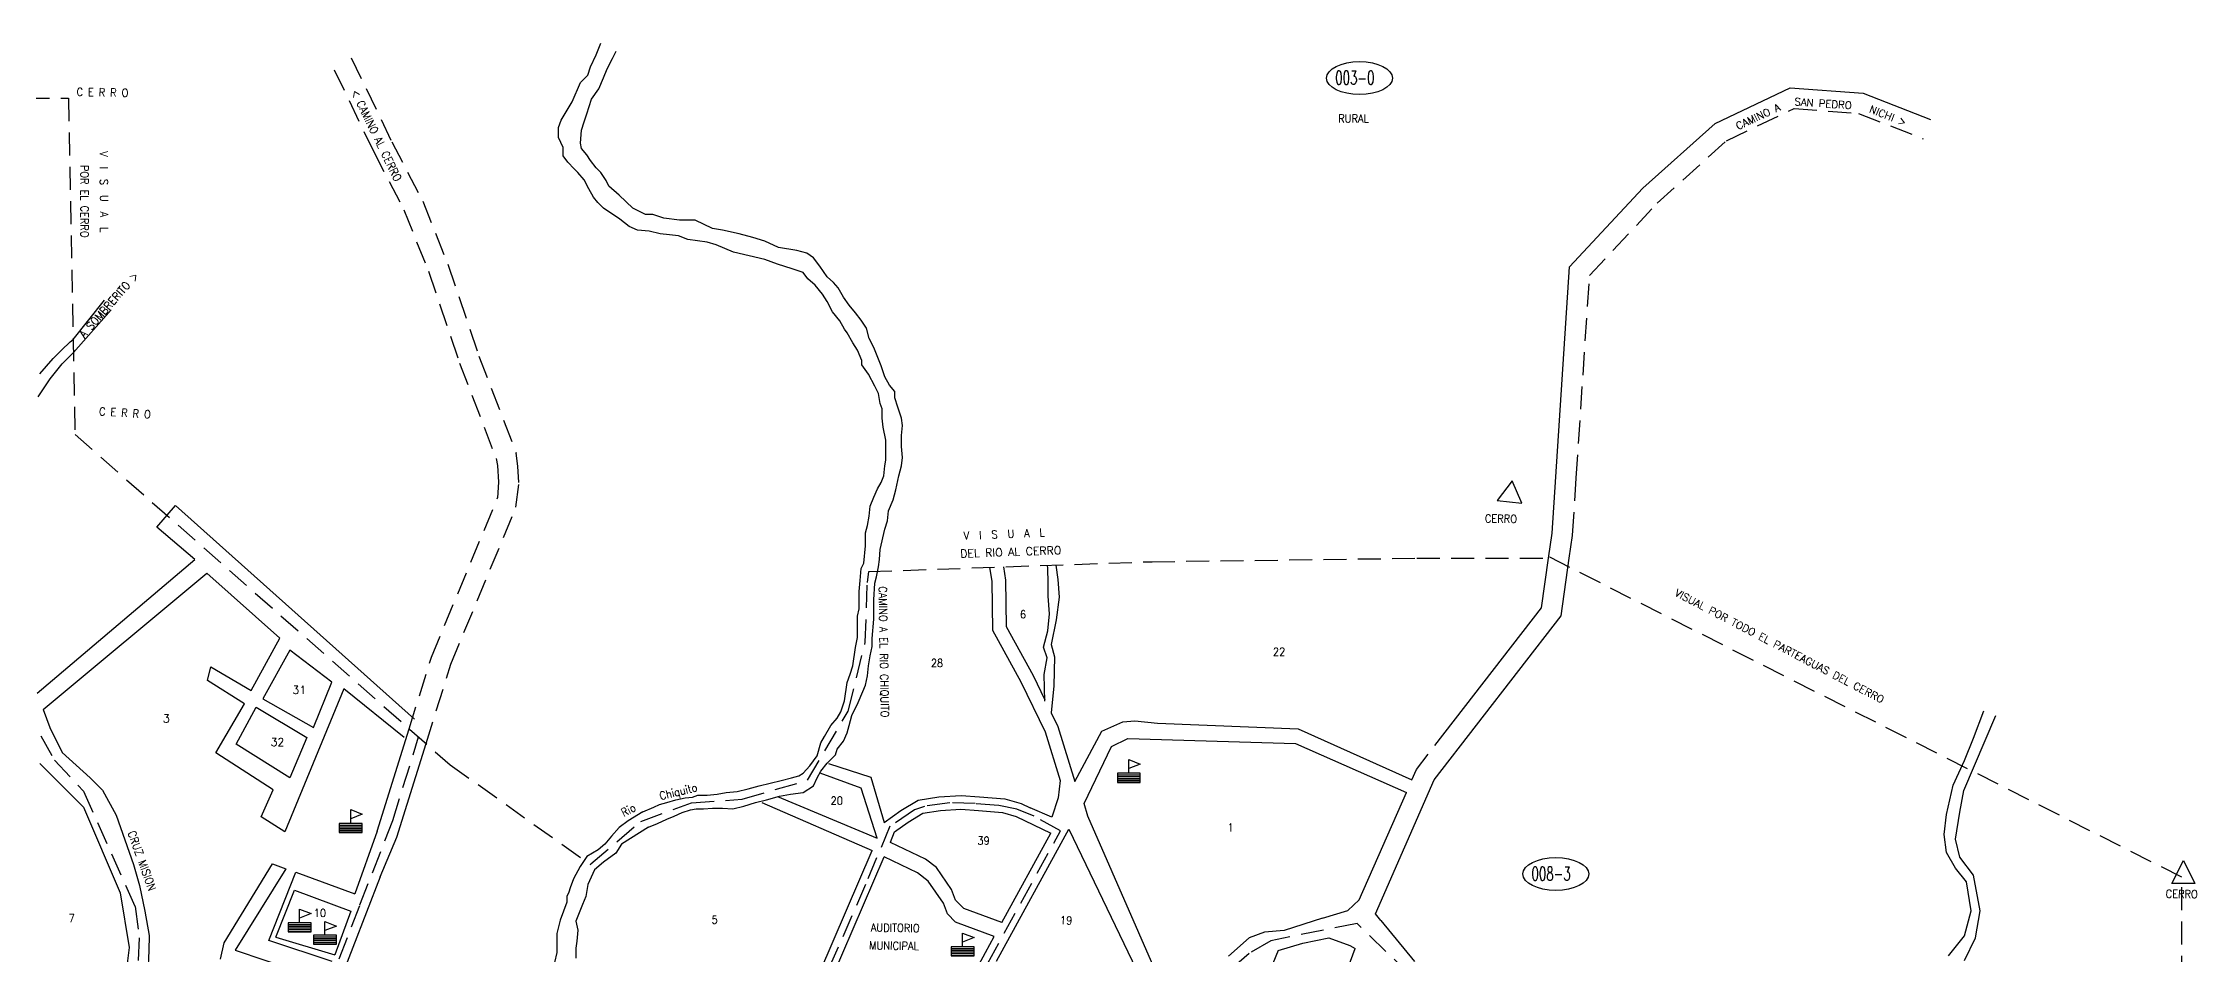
# Model space of a CAD drawing. Extents: x 518814 to 522207, y 1829203 to 1831578.
# Drawn here: x 520107 to 521991, y 1830666 to 1831464 of the extents above; entities that cross this region are included whole.
import ezdxf

# ---------------------------------------------------------------- set-up
doc = ezdxf.new("R2010")
doc.units = 0
doc.header["$LTSCALE"] = 80
doc.header["$MEASUREMENT"] = 0
doc.linetypes.add('HIDDEN', pattern=[0.375, 0.25, -0.125])
doc.layers.get('0').update_dxf_attribs({"linetype": 'CONTINUOUS'})
for name, color, linetype in [('4', 9, 'CONTINUOUS'), ('6', 10, 'HIDDEN'), ('9', 5, 'CONTINUOUS'), ('A', 3, 'CONTINUOUS'), ('C', 1, 'CONTINUOUS'), ('D', 6, 'CONTINUOUS'), ('F', 15, 'CONTINUOUS')]:
    doc.layers.add(name, color=color, linetype=linetype)
doc.styles.add('ROMANS', font='romans', dxfattribs={"height": 7})

# ---------------------------------------------------------------- blocks, each defined once
blk = doc.blocks.new('ELL')
blk.add_circle((0, 0), 1)
blk = doc.blocks.new('ESC')
for p, q in [((0, -2), (0, 10)), ((0, 10), (10, 6)), ((10, 6), (0, 2)), ((-10, -3.5), (10, -3.5)), ((-10, -5), (10, -5)), ((-10, -6.5), (10, -6.5)), ((-10, -8), (10, -8)), ((-10, -9.5), (10, -9.5))]:
    blk.add_line(p, q)
blk.add_lwpolyline([(-10, -2), (-10, -10), (10, -10), (10, -2)], close=True)

msp = doc.modelspace()

# ---------------------------------------------------------------- linework, layer by layer
at = {"layer": '4', "color": 9, "linetype": 'HIDDEN'}
for p, q in [((520129.101531, 1831415.20578), (520134.825515, 1831121.188691)), ((520134.825515, 1831121.188691), (520462.827055, 1830832.072736)), ((520829.096513, 1831001.098338), (521076.742273, 1831009.773236)), ((521076.742273, 1831009.773236), (521308.46851, 1831012.784571)), ((521308.46851, 1831012.784571), (521426.156898, 1831012.784571)), ((520090.168047, 1830883.709732), (520116.80034, 1830836.084881)), ((520116.80034, 1830836.084881), (520142.283416, 1830808.954089)), ((520462.827055, 1830832.072736), (520585.564721, 1830744.809221)), ((520187.373989, 1830708.184739), (520142.283416, 1830808.954089))]:
    msp.add_line(p, q, dxfattribs=at)
at = {"layer": '4', "linetype": 'HIDDEN'}
for p, q in [((521256.122426, 1830693.227467), (521180.740057, 1830678.13791)), ((521302.938845, 1830647.958798), (521256.122426, 1830693.227467)), ((521180.740057, 1830678.13791), (521161.69609, 1830667.01929))]:
    msp.add_line(p, q, dxfattribs=at)
for points in [[(519492.488565, 1831419.224933), (520129.101531, 1831415.20578)], [(520585.564721, 1830744.809221), (520585.791889, 1830745.319991), (520629.660792, 1830782.484397), (520673.820503, 1830798.765124), (520718.16197, 1830801.993552), (520775.37398, 1830818.456035), (520811.084344, 1830879.005526), (520825.911029, 1830939.264209), (520827.794468, 1830991.509758), (520829.096513, 1831001.098338)], [(520277.599989, 1830462.961071), (520355.247104, 1830634.178391), (520383.991013, 1830709.517459), (520412.780169, 1830783.428363), (520435.221978, 1830856.405147)], [(521161.69609, 1830667.01929), (521136.291994, 1830644.823246), (521113.280534, 1830633.704625), (521095.823564, 1830628.145315), (521077.573096, 1830626.556941), (521058.529129, 1830585.259207), (521002.190727, 1830604.3197), (520933.156346, 1830658.324428), (520996.636236, 1830774.275756), (520973.624776, 1830786.982751), (520958.548302, 1830793.336248), (520942.751168, 1830796.4718), (520922.120204, 1830798.060174), (520899.902243, 1830798.854362), (520877.684281, 1830795.677613), (520868.955796, 1830792.500864), (520847.531333, 1830778.205495), (520826.106871, 1830727.377515), (520772.942463, 1830605.07269), (520727.557938, 1830498.166039)], [(520187.373989, 1830708.184739), (520190.9962, 1830680.751633), (520189.627443, 1830656.095211), (520185.52117, 1830623.219981), (520184.152412, 1830610.89177), (520206.052533, 1830495.828467), (520210.158806, 1830462.953238), (520221.108866, 1830486.239858), (520277.599989, 1830462.961071)]]:
    msp.add_lwpolyline(points, dxfattribs=at)
at = {"layer": '4', "color": 9, "linetype": 'HIDDEN'}
msp.add_lwpolyline([(521977.404426, 1829864.827795), (521977.404426, 1830733.693809), (521424.59756, 1831013.574047)], dxfattribs=at)
at = {"layer": '6', "linetype": 'HIDDEN'}
for p, q in [((520361.351, 1831440.251), (520395.749, 1831369.018)), ((520376.303, 1831450.682), (520411.844, 1831377.08)), ((521579.31, 1831378.15), (521638.231, 1831406.155)), ((521638.231, 1831406.155), (521694.609, 1831402.042)), ((521694.609, 1831402.042), (521751.094, 1831379.848)), ((520395.749, 1831369.018), (520422.441, 1831317.603)), ((520411.844, 1831377.08), (520438.83, 1831325.1)), ((521518.687, 1831323.596), (521579.31, 1831378.15)), ((520422.441, 1831317.603), (520443.857, 1831263.855)), ((520438.83, 1831325.1), (520460.751, 1831270.084)), ((521459.404, 1831260.097), (521518.687, 1831323.596)), ((520443.857, 1831263.855), (520471.112, 1831183.562)), ((520460.751, 1831270.084), (520488.045, 1831189.677)), ((521447.813621, 1831083.275588), (521459.404, 1831260.097)), ((520471.112, 1831183.562), (520503.072864, 1831100.15281)), ((520488.045, 1831189.677), (520520.609, 1831104.694)), ((521444.518, 1831032.998), (521447.813621, 1831083.275588)), ((520446.454, 1830926.179), (520504.402378, 1831065.679635)), ((520463.395, 1830920.041), (520520.457387, 1831057.406747)), ((521441.695866, 1831012.784571), (521444.518, 1831032.998)), ((520427.014206, 1830863.639863), (520446.454, 1830926.179)), ((520441.809723, 1830850.598399), (520463.395, 1830920.041))]:
    msp.add_line(p, q, dxfattribs=at)
at = {"layer": '6', "linetype": 'CONTINUOUS'}
for p, q in [((521569.217, 1831393.283), (521634.798, 1831424.453)), ((521634.798, 1831424.453), (521698.646, 1831419.796)), ((521698.646, 1831419.796), (521757.676, 1831396.601)), ((521506.064, 1831336.452), (521569.217, 1831393.283)), ((521441.863, 1831267.684), (521506.064, 1831336.452)), ((521426.6, 1831034.833), (521441.863, 1831267.684)), ((521423.521591, 1831012.784571), (521426.6, 1831034.833))]:
    msp.add_line(p, q, dxfattribs=at)
at = {"layer": '6', "linetype": 'HIDDEN'}
for points in [[(520520.457387, 1831057.406747), (520522.995638, 1831078.90719), (520521.973416, 1831093.230024), (520520.609, 1831104.694)], [(520503.072864, 1831100.15281), (520504.180644, 1831093.943664), (520505.157306, 1831079.280564), (520504.402378, 1831065.679635)]]:
    msp.add_lwpolyline(points, dxfattribs=at)
at = {"layer": '9', "linetype": 'CONTINUOUS'}
for points in [[(520611.375028, 1831309.4135), (520596.966448, 1831319.105977), (520592.154937, 1831323.921119), (520588.145344, 1831328.736261), (520584.135752, 1831335.958974), (520580.12616, 1831343.984211), (520574.51273, 1831350.404401), (520571.305056, 1831353.614495), (520565.691627, 1831359.232161), (520561.682034, 1831364.849827), (520561.682034, 1831372.07254), (520557.672442, 1831380.900301), (520557.672442, 1831389.728061), (520560.078198, 1831396.148251), (520569.701219, 1831412.198724), (520576.918486, 1831429.051722), (520583.333834, 1831435.471911), (520585.739589, 1831442.694624), (520590.5511, 1831453.127432), (520594.560692, 1831463.56024)], [(520792.599378, 1831258.951385), (520786.193258, 1831268.484792), (520780.579828, 1831275.707505), (520774.966399, 1831279.720124), (520766.145296, 1831282.127695), (520750.106926, 1831284.535266), (520738.078149, 1831290.152931), (520727.653208, 1831293.363026), (520715.624431, 1831296.573121), (520701.189898, 1831299.783216), (520692.368795, 1831301.388263), (520677.132344, 1831308.610976), (520663.49973, 1831308.610976), (520649.867116, 1831310.216024), (520640.244094, 1831313.426118), (520633.828746, 1831313.426118), (520622.601887, 1831319.043784), (520610.599062, 1831330.341308), (520601.777959, 1831338.366545), (520599.372203, 1831343.181687), (520594.560692, 1831350.404401), (520590.5511, 1831354.417019), (520585.739589, 1831360.837208), (520582.531915, 1831365.652351), (520577.720404, 1831371.270016), (520576.918486, 1831376.085159), (520577.720404, 1831387.32049), (520580.12616, 1831394.543203), (520582.531915, 1831401.765916), (520586.541507, 1831414.606295), (520592.956855, 1831423.434056), (520596.966448, 1831433.06434), (520600.174122, 1831441.089577), (520604.985633, 1831449.917338), (520608.193306, 1831456.337527)], [(520826.272745, 1831023.749752), (520826.279954, 1831035.047276), (520827.883791, 1831041.467466), (520829.487628, 1831049.492703), (520830.289547, 1831058.320463), (520833.497221, 1831066.3457), (520836.704895, 1831073.568413), (520839.912569, 1831079.186079), (520842.318324, 1831084.803745), (520843.120242, 1831093.631505), (520843.922161, 1831098.446647), (520843.922161, 1831108.879455), (520843.922161, 1831116.102168), (520841.516406, 1831127.3375), (520840.714487, 1831135.362737), (520840.714487, 1831143.387974), (520839.11065, 1831148.203116), (520837.506813, 1831157.030876), (520834.299139, 1831163.451066), (520828.68571, 1831173.883874), (520823.07228, 1831181.909111), (520823.07228, 1831185.921729), (520819.062688, 1831194.74949), (520815.053096, 1831201.169679), (520810.241585, 1831209.99744), (520807.835829, 1831213.207535), (520803.826237, 1831220.430248), (520797.410889, 1831228.455485), (520792.599378, 1831237.283245), (520788.589786, 1831243.703435), (520782.174438, 1831251.728671), (520775.75909, 1831257.346337), (520771.758725, 1831262.867126), (520762.135703, 1831266.077221), (520749.305007, 1831270.089839), (520738.078149, 1831274.102458), (520724.445534, 1831277.312553), (520710.81292, 1831280.522647), (520695.576469, 1831286.942837), (520687.557284, 1831289.350408), (520670.716996, 1831291.757979), (520662.697811, 1831294.968074), (520654.678626, 1831295.770597), (520646.659442, 1831296.573121), (520637.03642, 1831298.980692), (520626.61148, 1831299.783216), (520619.394213, 1831302.99331), (520611.375028, 1831309.4135)], [(520636.218065, 1830777.37498), (520644.23725, 1830780.585075), (520652.256435, 1830784.597693), (520658.671783, 1830787.005265), (520665.889049, 1830790.215359), (520673.106315, 1830792.62293), (520677.917826, 1830793.425454), (520684.333174, 1830793.425454), (520692.352359, 1830794.227978), (520701.173462, 1830794.227978), (520709.994565, 1830793.425454), (520719.617587, 1830795.833025), (520730.042527, 1830799.04312), (520739.665549, 1830801.450691), (520750.892408, 1830804.660786), (520760.51543, 1830806.265833), (520771.742289, 1830807.87088), (520780.563392, 1830813.488546), (520783.771066, 1830820.711259), (520786.97874, 1830826.328925), (520792.592169, 1830833.551638), (520799.809435, 1830840.774351), (520801.413272, 1830845.589494), (520807.026702, 1830852.812207), (520810.234376, 1830860.03492), (520811.838213, 1830866.455109), (520814.243968, 1830875.28287), (520819.857398, 1830886.518202), (520823.86699, 1830896.148486), (520826.272745, 1830901.766152), (520827.876582, 1830909.791389), (520828.678501, 1830918.619149), (520830.282338, 1830927.44691), (520831.886175, 1830935.472146), (520831.886175, 1830942.69486), (520833.490012, 1830959.547857), (520833.490012, 1830976.400854), (520834.29193, 1830990.846281), (520835.895767, 1830996.463947), (520837.499604, 1831005.291707), (520838.301523, 1831011.711897), (520839.103441, 1831020.539657), (520843.120242, 1831038.257371), (520845.525998, 1831045.480084), (520846.327916, 1831054.307845), (520850.337509, 1831063.938129), (520852.743264, 1831072.765889), (520855.14902, 1831084.803745), (520857.554775, 1831093.631505), (520858.356694, 1831100.854218), (520857.554775, 1831110.484503), (520857.554775, 1831120.114787), (520858.356694, 1831128.942547), (520857.554775, 1831135.362737), (520854.347101, 1831144.993021), (520851.941346, 1831153.018258), (520851.941346, 1831158.635924), (520847.129835, 1831164.25359), (520843.120242, 1831171.476303), (520839.912569, 1831181.106587), (520833.497221, 1831197.157061), (520829.487628, 1831205.182298), (520827.081873, 1831214.010058), (520822.270362, 1831221.232771), (520817.458851, 1831227.652961), (520811.845422, 1831234.07315), (520807.033911, 1831241.295864), (520802.2224, 1831249.3211), (520798.212807, 1831254.136243), (520792.599378, 1831258.951385)], [(520631.406554, 1830791.017883), (520641.029576, 1830795.030501), (520645.841087, 1830797.438072), (520652.256435, 1830799.04312), (520660.27562, 1830801.450691), (520668.294804, 1830803.055738), (520674.710152, 1830803.858262), (520679.521663, 1830805.463309), (520687.540848, 1830805.463309), (520696.361951, 1830806.265833), (520704.381136, 1830807.87088), (520714.004158, 1830808.673404), (520723.62718, 1830811.080975), (520733.250201, 1830813.488546), (520742.873223, 1830815.896117), (520752.496245, 1830818.303688), (520761.317348, 1830820.711259), (520767.732696, 1830822.316307), (520771.742289, 1830824.723878), (520777.355718, 1830831.144067), (520783.771066, 1830839.971828), (520786.97874, 1830851.207159), (520790.186414, 1830856.824825), (520795.799843, 1830866.455109), (520801.413272, 1830872.875299), (520804.620946, 1830878.492965), (520807.82862, 1830888.123249), (520810.234376, 1830904.173723), (520812.640131, 1830911.396436), (520815.045887, 1830918.619149), (520817.451642, 1830934.669623), (520819.055479, 1830943.497383), (520819.055479, 1830949.917573), (520819.055479, 1830961.955428), (520820.659316, 1830968.375618), (520820.659316, 1830975.598331), (520820.659316, 1830983.623568), (520821.461235, 1830993.253852), (520822.263153, 1831003.68666), (520824.668908, 1831008.501802), (520826.272745, 1831023.749752)], [(520631.406554, 1830791.017883), (520618.55279, 1830783.152912), (520610.739491, 1830777.287671), (520603.902855, 1830769.467351), (520598.042881, 1830762.624571), (520592.182907, 1830757.736871), (520582.416284, 1830751.871631), (520576.55631, 1830743.07377), (520570.696336, 1830732.32083), (520567.766349, 1830724.50051), (520566.789687, 1830720.59035), (520564.836363, 1830716.68019), (520564.836363, 1830711.792489), (520558.976389, 1830696.151849), (520556.046402, 1830684.421369), (520556.046402, 1830673.668428), (520556.046402, 1830668.780728), (520556.046402, 1830667.803188), (520554.093077, 1830659.005328)], [(520636.218065, 1830777.37498), (520612.692816, 1830762.624571), (520607.809504, 1830754.804251), (520597.066219, 1830746.983931), (520589.25292, 1830740.14115), (520583.392947, 1830727.43313), (520581.439622, 1830716.68019), (520578.509635, 1830709.837409), (520572.649661, 1830695.174309), (520574.602986, 1830687.353989), (520573.626323, 1830677.578588), (520572.649661, 1830671.713348), (520572.649661, 1830662.915488)]]:
    msp.add_lwpolyline(points, dxfattribs=at)
at = {"layer": 'F', "color": 15, "linetype": 'CONTINUOUS'}
for p, q in [((520115.664844, 1831187.501571), (520123.022806, 1831194.877027)), ((520123.022806, 1831194.877027), (520130.380769, 1831202.252483)), ((520130.380769, 1831202.252483), (520133.207414, 1831204.303755)), ((520104.044404, 1831174.171683), (520115.664844, 1831187.501571)), ((520113.043632, 1831169.807832), (520123.640692, 1831182.917777)), ((520123.640692, 1831182.917777), (520131.523017, 1831190.783804)), ((520131.523017, 1831190.783804), (520133.429787, 1831192.881416)), ((520102.60738, 1831153.898374), (520113.043632, 1831169.807832)), ((521391.805309, 1831080.465484), (521378.485261, 1831063.162597)), ((521378.485261, 1831063.162597), (521400.206682, 1831061.087777)), ((521391.805309, 1831080.465484), (521391.805309, 1831080.465484)), ((521400.206682, 1831061.087777), (521391.805309, 1831080.465484)), ((520985.585924, 1831003.907161), (520985.44342, 1831006.575086)), ((520992.677063, 1831006.828477), (520994.471013, 1830994.143299)), ((520934.654933, 1831004.795993), (520936.662, 1830992.578)), ((520936.662, 1830992.578), (520937.258, 1830949.768)), ((520946.745867, 1831005.219532), (520948.648, 1830993.64)), ((520948.648, 1830993.64), (520949.215, 1830952.916)), ((520985.585924, 1831003.907161), (520985.585924, 1831003.907161)), ((520986.017122, 1830991.269306), (520985.585924, 1831003.907161)), ((520986.003464, 1830979.648213), (520986.017122, 1830991.269306)), ((520986.017122, 1830991.269306), (520986.017122, 1830991.269306)), ((520994.471013, 1830994.143299), (520995.60924, 1830978.624557)), ((520994.471013, 1830994.143299), (520994.471013, 1830994.143299)), ((520986.003464, 1830979.648213), (520986.003464, 1830979.648213)), ((520987.141691, 1830964.129471), (520986.003464, 1830979.648213)), ((520995.60924, 1830978.624557), (520992.844387, 1830958.913672)), ((520995.60924, 1830978.624557), (520995.60924, 1830978.624557)), ((521324.114409, 1830848.853856), (521417.48, 1830969.513)), ((520949.215, 1830952.916), (520972.679, 1830910.048)), ((520985.519492, 1830949.272053), (520987.141691, 1830964.129471)), ((520987.141691, 1830964.129471), (520987.141691, 1830964.129471)), ((520992.844387, 1830958.913672), (520988.519819, 1830937.225874)), ((520992.844387, 1830958.913672), (520992.844387, 1830958.913672)), ((521323.574, 1830818.742), (521434.645, 1830962.283)), ((520937.258, 1830949.768), (520962.018, 1830904.534)), ((520981.896932, 1830935.074601), (520985.519492, 1830949.272053)), ((520981.896932, 1830935.074601), (520981.896932, 1830935.074601)), ((520984.946558, 1830925.657978), (520981.896932, 1830935.074601)), ((520985.519492, 1830949.272053), (520985.519492, 1830949.272053)), ((520988.519819, 1830937.225874), (520991.300793, 1830926.563126)), ((520988.519819, 1830937.225874), (520988.519819, 1830937.225874)), ((520982.318208, 1830911.065625), (520984.946558, 1830925.657978)), ((520984.946558, 1830925.657978), (520984.946558, 1830925.657978)), ((520991.300793, 1830926.563126), (520990.951531, 1830901.185512)), ((520991.300793, 1830926.563126), (520991.300793, 1830926.563126)), ((520962.018, 1830904.534), (520983.255, 1830860.99)), ((520972.679, 1830910.048), (520982.991749, 1830888.903714)), ((520982.318208, 1830911.065625), (520982.318208, 1830911.065625)), ((520983.028867, 1830887.682394), (520982.318208, 1830911.065625)), ((520990.951531, 1830901.185512), (520988.486448, 1830877.637903)), ((520990.951531, 1830901.185512), (520990.951531, 1830901.185512)), ((520106.920207, 1830880.370412), (520112.776088, 1830864.554189)), ((520988.486448, 1830877.637903), (520994.446, 1830865.419)), ((521786.672234, 1830809.626464), (521814.7161, 1830875.106222)), ((521795.08895, 1830855.388822), (521804.221196, 1830879.377112)), ((520112.776088, 1830864.554189), (520123.391794, 1830842.773124)), ((520112.776088, 1830864.554189), (520112.776088, 1830864.554189)), ((520399.137, 1830773.957), (520427.014206, 1830863.639863)), ((520983.255, 1830860.99), (520996.419, 1830818.428)), ((520994.446, 1830865.419), (521009.302823, 1830817.383512)), ((521009.302823, 1830817.383512), (521032.832211, 1830861.435241)), ((521032.832211, 1830861.435241), (521051.267183, 1830869.660682)), ((521032.832211, 1830861.435241), (521032.832211, 1830861.435241)), ((521051.267183, 1830869.660682), (521061.659025, 1830870.375474)), ((521051.267183, 1830869.660682), (521051.267183, 1830869.660682)), ((521061.659025, 1830870.375474), (521081.632584, 1830868.456791)), ((521061.659025, 1830870.375474), (521061.659025, 1830870.375474)), ((521081.632584, 1830868.456791), (521204.634014, 1830863.618213)), ((521081.632584, 1830868.456791), (521081.632584, 1830868.456791)), ((521204.634014, 1830863.618213), (521204.634014, 1830863.618213)), ((521218.670834, 1830857.27775), (521218.670834, 1830857.27775)), ((520123.391794, 1830842.773124), (520123.391794, 1830842.773124)), ((520123.391794, 1830842.773124), (520147.912785, 1830820.670193)), ((520416.326, 1830768.614), (520441.809723, 1830850.598399)), ((521307.977, 1830827.999), (521318.29007, 1830841.326888)), ((521787.236277, 1830835.743918), (521795.08895, 1830855.388822)), ((520103.904521, 1830833.063243), (520142.267861, 1830794.855705)), ((520147.912785, 1830820.670193), (520158.765109, 1830809.809593)), ((521272.273, 1830701.576), (521323.574, 1830818.742)), ((521304.028094, 1830818.979991), (521307.977, 1830827.999)), ((521777.420436, 1830814.134523), (521787.236277, 1830835.743918)), ((520158.765109, 1830809.809593), (520170.823247, 1830788.088394)), ((520749.261772, 1830804.194538), (520836.415797, 1830767.76095)), ((521258.059, 1830713.99), (521299.174075, 1830807.893775)), ((521771.530931, 1830788.596147), (521777.420436, 1830814.134523)), ((521783.309941, 1830790.560638), (521786.672234, 1830809.626464)), ((520142.267861, 1830794.855705), (520174.154642, 1830720.120869)), ((520142.267861, 1830794.855705), (520142.267861, 1830794.855705)), ((520170.823247, 1830788.088394), (520185.903216, 1830744.698052)), ((520735.48493, 1830798.907538), (520831.83336, 1830757.10921)), ((521086.44289, 1830636.22898), (521020.661969, 1830787.228818)), ((521769.567763, 1830770.915733), (521771.530931, 1830788.596147)), ((521779.383604, 1830766.986752), (521783.309941, 1830790.560638)), ((520399.137, 1830773.957), (520379.399463, 1830719.178153)), ((520401.737028, 1830733.971602), (520416.326, 1830768.614)), ((520847.938379, 1830764.177188), (520848.002482, 1830764.326193)), ((520940.711, 1830660.316), (521003.947507, 1830775.753263)), ((520945.456487, 1830693.956159), (520988.30169, 1830772.170109)), ((521003.947507, 1830775.753263), (521070.521556, 1830637.597048)), ((521771.530931, 1830755.19981), (521769.567763, 1830770.915733)), ((521783.309941, 1830751.270829), (521779.383604, 1830766.986752)), ((520185.903216, 1830744.698052), (520191.0299, 1830726.369396)), ((520265.081274, 1830676.38725), (520307.516998, 1830745.380827)), ((520307.516998, 1830745.380827), (520319.199078, 1830741.122463)), ((520307.516998, 1830745.380827), (520307.516998, 1830745.380827)), ((520771.472, 1830616.801), (520831.83336, 1830757.10921)), ((520782.631, 1830612.373), (520842.437169, 1830751.389864)), ((521779.383604, 1830741.448377), (521771.530931, 1830755.19981)), ((521795.08895, 1830735.554905), (521783.309941, 1830751.270829)), ((520191.0299, 1830726.369396), (520195.825047, 1830703.925235)), ((520191.0299, 1830726.369396), (520191.0299, 1830726.369396)), ((520319.199078, 1830741.122463), (520274.794841, 1830669.861369)), ((520304.144274, 1830678.303737), (520327.883952, 1830737.956643)), ((520310.915083, 1830727.828089), (520310.915083, 1830727.828089)), ((520327.883952, 1830737.956643), (520379.399463, 1830719.178153)), ((520401.737028, 1830733.971602), (520365.819371, 1830641.377989)), ((521789.199446, 1830729.661434), (521779.383604, 1830741.448377)), ((521793.125782, 1830704.123058), (521789.199446, 1830729.661434)), ((521800.978455, 1830704.123058), (521795.08895, 1830735.554905)), ((520174.154642, 1830720.120869), (520182.12834, 1830672.126358)), ((520174.154642, 1830720.120869), (520174.154642, 1830720.120869)), ((520310.278424, 1830681.212397), (520326.734856, 1830722.341078)), ((520347.314207, 1830714.782712), (520347.314207, 1830714.782712)), ((521248.036964, 1830704.664436), (521258.059, 1830713.99)), ((520195.825047, 1830703.925235), (520199.597047, 1830682.61649)), ((520195.825047, 1830703.925235), (520195.825047, 1830703.925235)), ((520375.936033, 1830703.983804), (520362.113992, 1830665.806087)), ((520375.936033, 1830703.983804), (520375.936033, 1830703.983804)), ((521192.305675, 1830687.152735), (521175.029657, 1830685.540714)), ((521225.758276, 1830697.784032), (521192.305675, 1830687.152735)), ((521192.305675, 1830687.152735), (521192.305675, 1830687.152735)), ((521225.758276, 1830697.784032), (521248.036964, 1830704.664436)), ((521276.853889, 1830695.770275), (521272.273, 1830701.576)), ((521276.853889, 1830695.770275), (521306.410045, 1830659.824597)), ((521787.236277, 1830682.513663), (521793.125782, 1830704.123058)), ((521797.052119, 1830680.549173), (521800.978455, 1830704.123058)), ((520182.12834, 1830672.126358), (520174.657426, 1830613.231421)), ((520182.12834, 1830672.126358), (520182.12834, 1830672.126358)), ((520199.312795, 1830669.619287), (520198.324008, 1830649.631831)), ((520199.597047, 1830682.61649), (520199.312795, 1830669.619287)), ((520199.312795, 1830669.619287), (520199.312795, 1830669.619287)), ((520199.597047, 1830682.61649), (520199.597047, 1830682.61649)), ((520261.956715, 1830662.05234), (520265.081274, 1830676.38725)), ((520265.081274, 1830676.38725), (520265.081274, 1830676.38725)), ((520274.794841, 1830669.861369), (520352.722517, 1830643.693957)), ((520274.794841, 1830669.861369), (520274.794841, 1830669.861369)), ((520304.144274, 1830678.303737), (520304.144274, 1830678.303737)), ((520359.686536, 1830659.97171), (520304.144274, 1830678.303737)), ((520310.278424, 1830681.212397), (520310.278424, 1830681.212397)), ((520332.182572, 1830674.634344), (520332.182572, 1830674.634344)), ((520337.933833, 1830672.668183), (520337.933833, 1830672.668183)), ((520925.251, 1830657.07), (520931.085, 1830667.721)), ((520931.085, 1830667.721), (520938.789412, 1830681.78541)), ((521187.207119, 1830669.450804), (521142.174019, 1830561.04581)), ((521161.746416, 1830680.738672), (521143.62185, 1830664.5077)), ((521175.029657, 1830685.540714), (521161.746416, 1830680.738672)), ((521161.746416, 1830680.738672), (521161.746416, 1830680.738672)), ((521175.029657, 1830685.540714), (521175.029657, 1830685.540714)), ((521187.207119, 1830669.450804), (521208.739446, 1830675.905906)), ((521205.141, 1830539.131), (521254.54386, 1830671.390559)), ((521208.739446, 1830675.905906), (521231.40164, 1830680.56778)), ((521208.739446, 1830675.905906), (521208.739446, 1830675.905906)), ((521231.40164, 1830680.56778), (521249.746186, 1830674.042925)), ((521231.40164, 1830680.56778), (521231.40164, 1830680.56778)), ((521249.746186, 1830674.042925), (521254.54386, 1830671.390559)), ((521249.746186, 1830674.042925), (521249.746186, 1830674.042925)), ((521773.4941, 1830664.833249), (521787.236277, 1830682.513663)), ((521787.236277, 1830660.904268), (521797.052119, 1830680.549173)), ((520362.113992, 1830665.806087), (520362.113992, 1830665.806087))]:
    msp.add_line(p, q, dxfattribs=at)
at = {"layer": 'F', "linetype": 'CONTINUOUS'}
for p, q in [((521417.48, 1830969.513), (521423.521591, 1831012.784571)), ((521434.645, 1830962.283), (521441.695866, 1831012.784571))]:
    msp.add_line(p, q, dxfattribs=at)
at = {"layer": 'F', "color": 15, "linetype": 'CONTINUOUS'}
for points in [[(520133.207414, 1831204.303755), (520160.484986, 1831238.633272)], [(520133.429787, 1831192.881416), (520166.490498, 1831230.034182)], [(520239.418324, 1831011.76029), (520206.425086, 1831039.873072), (520222.609978, 1831059.012943), (520431.542209, 1830872.031126)], [(520101.605682, 1830894.72448), (520239.418324, 1831011.76029)], [(520106.920207, 1830880.370412), (520250.191626, 1830999.631073)], [(520422.714087, 1830855.83585), (520369.745352, 1830898.532486), (520318.247971, 1830773.387175), (520297.649019, 1830786.637855), (520307.948495, 1830810.194619), (520257.922467, 1830842.58517), (520282.935481, 1830885.281806), (520250.565699, 1830905.893975), (520250.565699, 1830905.893975), (520253.508406, 1830917.672357), (520288.820896, 1830897.060188), (520313.83391, 1830942.701419), (520250.191626, 1830999.631073)], [(520293.234957, 1830882.33721), (520337.37557, 1830855.83585), (520322.662032, 1830820.500704), (520275.578712, 1830849.946659), (520293.234957, 1830882.33721)], [(521204.634014, 1830863.618213), (521304.028094, 1830818.979991)], [(521020.661969, 1830787.228818), (521017.32738, 1830798.226907), (521041.253176, 1830848.040354), (521055.479325, 1830855.156561), (521202.267314, 1830850.628066), (521299.174075, 1830807.893775)], [(520836.415797, 1830767.76095), (520822.373665, 1830811.678071), (520786.462659, 1830824.854211)], [(520793.64486, 1830833.239026), (520830.7529, 1830821.260718), (520842.355772, 1830781.568248)], [(520996.419, 1830818.428), (520994.675627, 1830803.055738), (520989.062197, 1830786.202741), (520970.218064, 1830794.301946)], [(520842.355772, 1830781.568248), (520856.923652, 1830791.980983), (520872.104288, 1830801.095584), (520890.367571, 1830804.141543), (520909.703534, 1830805.109002), (520925.977863, 1830804.151035), (520948.099722, 1830802.226081), (520962.222059, 1830798.188372), (520970.218064, 1830794.301946)], [(520851.609629, 1830773.432414), (520863.511678, 1830781.939683), (520876.32694, 1830789.634091), (520891.658734, 1830792.191135), (520909.650635, 1830793.091344), (520925.10499, 1830792.181643), (520945.910174, 1830790.371262), (520957.917341, 1830786.9383), (520988.30169, 1830772.170109)], [(520945.456487, 1830693.956159), (520912.178308, 1830706.291166), (520904.996106, 1830713.479052), (520901.405006, 1830723.0629), (520888.237636, 1830742.230596), (520878.661368, 1830749.418482), (520847.938379, 1830764.177188)], [(520848.002482, 1830764.326193), (520851.609629, 1830773.432414)], [(520938.789412, 1830681.78541), (520904.996106, 1830694.311356), (520897.813905, 1830701.499242), (520894.222804, 1830711.08309), (520881.055435, 1830730.250786), (520871.479167, 1830737.438672), (520842.437169, 1830751.389864)], [(520326.734856, 1830722.341078), (520375.936033, 1830703.983804)], [(520310.278424, 1830681.212397), (520362.113992, 1830665.806087)]]:
    msp.add_lwpolyline(points, dxfattribs=at)
msp.add_lwpolyline([(520299.120372, 1830889.698699), (520343.260985, 1830864.669637), (520359.445876, 1830904.421677), (520322.662032, 1830932.395334)], close=True, dxfattribs=at)
at = {"layer": 'F', "linetype": 'CONTINUOUS'}
msp.add_lwpolyline([(521968.708448, 1830728.235482), (521978.797219, 1830748.427392), (521988.88599, 1830728.235482)], close=True, dxfattribs=at)

# ---------------------------------------------------------------- block references
at = {"layer": '4', "color": 9, "xscale": 28.8, "yscale": 14.4, "zscale": 28.8}
for p in [(521258.246613, 1831432.88063), (521429.876216, 1830736.495637)]:
    msp.add_blockref('ELL', p, dxfattribs=at)
at = {"layer": 'A', "color": 3, "linetype": 'CONTINUOUS'}
for p in [(521056.448975, 1830826.694044), (520331.17064, 1830695.784058), (520353.364914, 1830684.951781), (520911.070829, 1830674.814652)]:
    msp.add_blockref('ESC', p, dxfattribs=at)
at = {"layer": 'A', "color": 3}
msp.add_blockref('ESC', (520375.873324, 1830782.809354), dxfattribs=at)

# ---------------------------------------------------------------- texts
at = {"layer": '4', "color": 9, "style": 'ROMANS'}
for s, height, width, p in [('003-0', 12, 0.63, (521236.969319, 1831427.197947)), ('RURAL', 7, 0.9, (521239.563905, 1831394.025472)), ('008-3', 12, 0.63, (521408.598922, 1830730.812954))]:
    msp.add_text(s, height=height, dxfattribs=dict(at, width=width)).set_placement(p)
at = {"layer": '9', "color": 5, "linetype": 'CONTINUOUS', "style": 'ROMANS', "width": 0.9}
for s, rotation, p in [('Chiquito', 13.823785, (520646.892494, 1830801.161871)), ('Rio', 27.103785, (520614.583078, 1830786.417058))]:
    msp.add_text(s, height=7, rotation=rotation, dxfattribs=at).set_placement(p)
at = {"layer": 'C', "color": 1, "linetype": 'CONTINUOUS', "style": 'ROMANS', "width": 0.9}
for s, p in [('6', (520961.232718, 1830960.227396)), ('22', (521182.46549, 1830927.45661)), ('28', (520883.280082, 1830917.637853)), ('20', (520795.591102, 1830797.179742)), ('1', (521142.837685, 1830773.710298)), ('39', (520924.017335, 1830762.172888)), ('10', (520343.558135, 1830698.878995)), ('7', (520129.240507, 1830694.483573)), ('5', (520691.437396, 1830693.017974))]:
    msp.add_text(s, height=7, dxfattribs=at).set_placement(p)
at = {"layer": 'C', "color": 1, "linetype": 'CONTINUOUS', "style": 'ROMANS'}
for s, p in [('31', (520324.948978, 1830894.108557)), ('3', (520211.65474, 1830869.079495)), ('32', (520305.82138, 1830848.467326))]:
    msp.add_text(s, height=7, dxfattribs=at).set_placement(p)
at = {"layer": 'C', "color": 1, "linetype": 'CONTINUOUS', "style": 'ROMANS', "width": 0.9}
msp.add_text('19', height=7, rotation=359.143785, dxfattribs=at).set_placement((520996.163587, 1830692.526826))
at = {"layer": 'D', "color": 6, "linetype": 'CONTINUOUS', "style": 'ROMANS', "width": 0.9}
for s, rotation, p in [('C E R R O', 358.873785, (520136.006108, 1831417.370686)), ('< CAMINO AL CERRO', 296.000342, (520375.919807, 1831420.832426)), ('V  I  S  U  A  L', 270.023785, (520156.597162, 1831368.975175)), ('POR EL CERRO', 270.023785, (520139.65144, 1831357.036446)), ('A SOMBRERITO >', 48.696211, (520143.032804, 1831204.915288)), ('C E R R O', 356.363785, (520155.55621, 1831137.945442)), ('CERRO', 359.143785, (521367.818763, 1831044.069857)), ('V  I  S  U  A  L', 2.301879, (520912.123059, 1831029.000125)), ('CAMINO A EL RIO CHIQUITO', 270.964838, (520837.714337, 1830988.212379)), ('CRUZ MISION', 289.813785, (520180.692255, 1830772.779056)), ('CERRO', 359.143785, (521963.30561, 1830715.64663)), ('AUDITORIO', 359.143785, (520830.746304, 1830686.193629)), ('MUNICIPAL', 359.143785, (520829.212993, 1830670.590297))]:
    msp.add_text(s, height=7, rotation=rotation, dxfattribs=at).set_placement(p)
at = {"layer": 'D', "linetype": 'CONTINUOUS', "style": 'ROMANS'}
for s, rotation, p in [('CAMINO A', 24.919343, (521589.311438, 1831387.503219)), ('SAN PEDRO', 356.052194, (521638.508672, 1831409.16442)), ('NICHI >', 338.185433, (521703.449021, 1831403.25682))]:
    msp.add_text(s, height=6.5, rotation=rotation, dxfattribs=at).set_placement(p)
at = {"layer": 'D', "color": 6, "linetype": 'CONTINUOUS', "style": 'ROMANS'}
for s, height, rotation, p in [('DEL RIO AL CERRO', 7, 2.003281, (520909.060519, 1831013.303067)), ('VISUAL POR TODO EL PARTEAGUAS DEL CERRO', 6.5, 332.462478, (521533.311182, 1830980.333337))]:
    msp.add_text(s, height=height, rotation=rotation, dxfattribs=at).set_placement(p)

doc.saveas('drawing.dxf')
